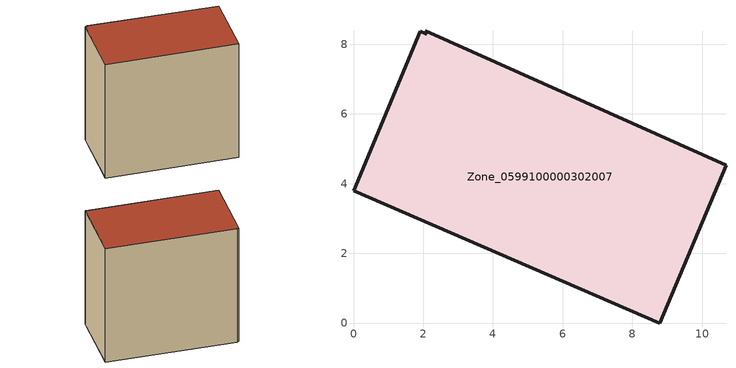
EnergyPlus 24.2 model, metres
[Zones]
Zone_0599100000302007
 floor ground (C_G): 2.1,8.29 2.05,8.38 10.69,4.53 8.79,0 0,3.8 1.91,8.37 z0
 wall outside (C_F): 8.79,0 10.69,4.53 2.05,8.38 2.1,8.29 1.91,8.37 0,3.8 8.79,0 z0:9.4
 roof outside (C_R): 2.05,8.38 2.1,8.29 1.91,8.37 0,3.8 8.79,0 10.69,4.53 z9.4
[BUILDING]
Pand.0599100000302007: North Axis=0; Terrain=City; Loads Convergence Tolerance Value=0.04; Temperature Convergence Tolerance Value=0.4; Solar Distribution=FullExterior; Maximum Number of Warmup Days=25; Minimum Number of Warmup Days=1
[Site:Location]
Rotterdam.The.Hague.AP_ZH_NLD Design_Conditions: Latitude=51.96; Longitude=4.45; Time Zone=1; Elevation=-4.5
[SITE:GROUNDTEMPERATURE:BUILDINGSURFACE]
18, 18, 18, 18, 18, 18, 18, 18, 18, 18, 18, 18
[MATERIAL] Thermal Absorptance=0.9; Solar Absorptance=0.7; Visible Absorptance=0.7
Name | Roughness | Thickness | Conductivity | Density | Specific Heat
G.TI.1946 | MediumSmooth | 0.15 | 1 | 540 | 1210
F.TI.1946 | Rough | 0.3 | 0.857143 | 1920 | 840
R.TI.1946 | MediumRough | 0.2 | 0.1 | 1500 | 1000
[CONSTRUCTION]
C_G: G.TI.1946
C_F: F.TI.1946
C_R: R.TI.1946
[ZONE]
Zone_0599100000302007: Type=1; Multiplier=1; Ceiling Height=Autocalculate; Volume=Autocalculate; Floor Area=autocalculate; Part of Total Floor Area=Yes
[ZONEINFILTRATION:DESIGNFLOWRATE]
Infil_Zone_0599100000302007: Zone or ZoneList or Space or SpaceList=Zone_0599100000302007; Schedule=AlwaysOn; Design Flow Rate Calculation Method=Flow/Area; Flow Rate per Floor Area=0.003; Constant Term Coefficient=1; Temperature Term Coefficient=0; Velocity Term Coefficient=0; Velocity Squared Term Coefficient=0
[HVACTEMPLATE:ZONE:IDEALLOADSAIRSYSTEM]
Zone_0599100000302007: Maximum Heating Supply Air Temperature=50; Minimum Cooling Supply Air Temperature=13; Maximum Heating Supply Air Humidity Ratio=0.0156; Minimum Cooling Supply Air Humidity Ratio=0.0077; Heating Limit=NoLimit; Cooling Limit=NoLimit; Dehumidification Control Type=ConstantSensibleHeatRatio; Cooling Sensible Heat Ratio=0.7; Dehumidification Setpoint=60; Humidification Control Type=None; Humidification Setpoint=30; Outdoor Air Method=None; Outdoor Air Flow Rate per Person=0.00944; Outdoor Air Flow Rate per Zone Floor Area=0; Outdoor Air Flow Rate per Zone=0; Demand Controlled Ventilation Type=None; Outdoor Air Economizer Type=NoEconomizer; Heat Recovery Type=None; Sensible Heat Recovery Effectiveness=0.7; Latent Heat Recovery Effectiveness=0.65
[ZONECONTROL:THERMOSTAT]
ThermostatControl_Zone_0599100000302007: Zone or ZoneList=Zone_0599100000302007; Control Type Schedule=DualSetpointControlType; Control 1=Thermostat_Zone_0599100000302007; Temperature Difference Between Cutout And Setpoint=0
[THERMOSTATSETPOINT:DUALSETPOINT]
Thermostat_Zone_0599100000302007: Heating Setpoint Temperature Schedule=HeatingSetpoint_Zone_0599100000302007; Cooling Setpoint Temperature Schedule=CoolingSetpoint_Zone_0599100000302007
[SCHEDULE:COMPACT]
HeatingSetpoint_Zone_0599100000302007: Through: 12/31, For: AllDays, Until: 24:00, 21
CoolingSetpoint_Zone_0599100000302007: Through: 12/31, For: AllDays, Until: 24:00, 24
DualSetpointControlType: Through: 12/31, For: AllDays, Until: 24:00, 4
AlwaysOn: Through: 12/31, For: AllDays, Until: 24:00, 1
